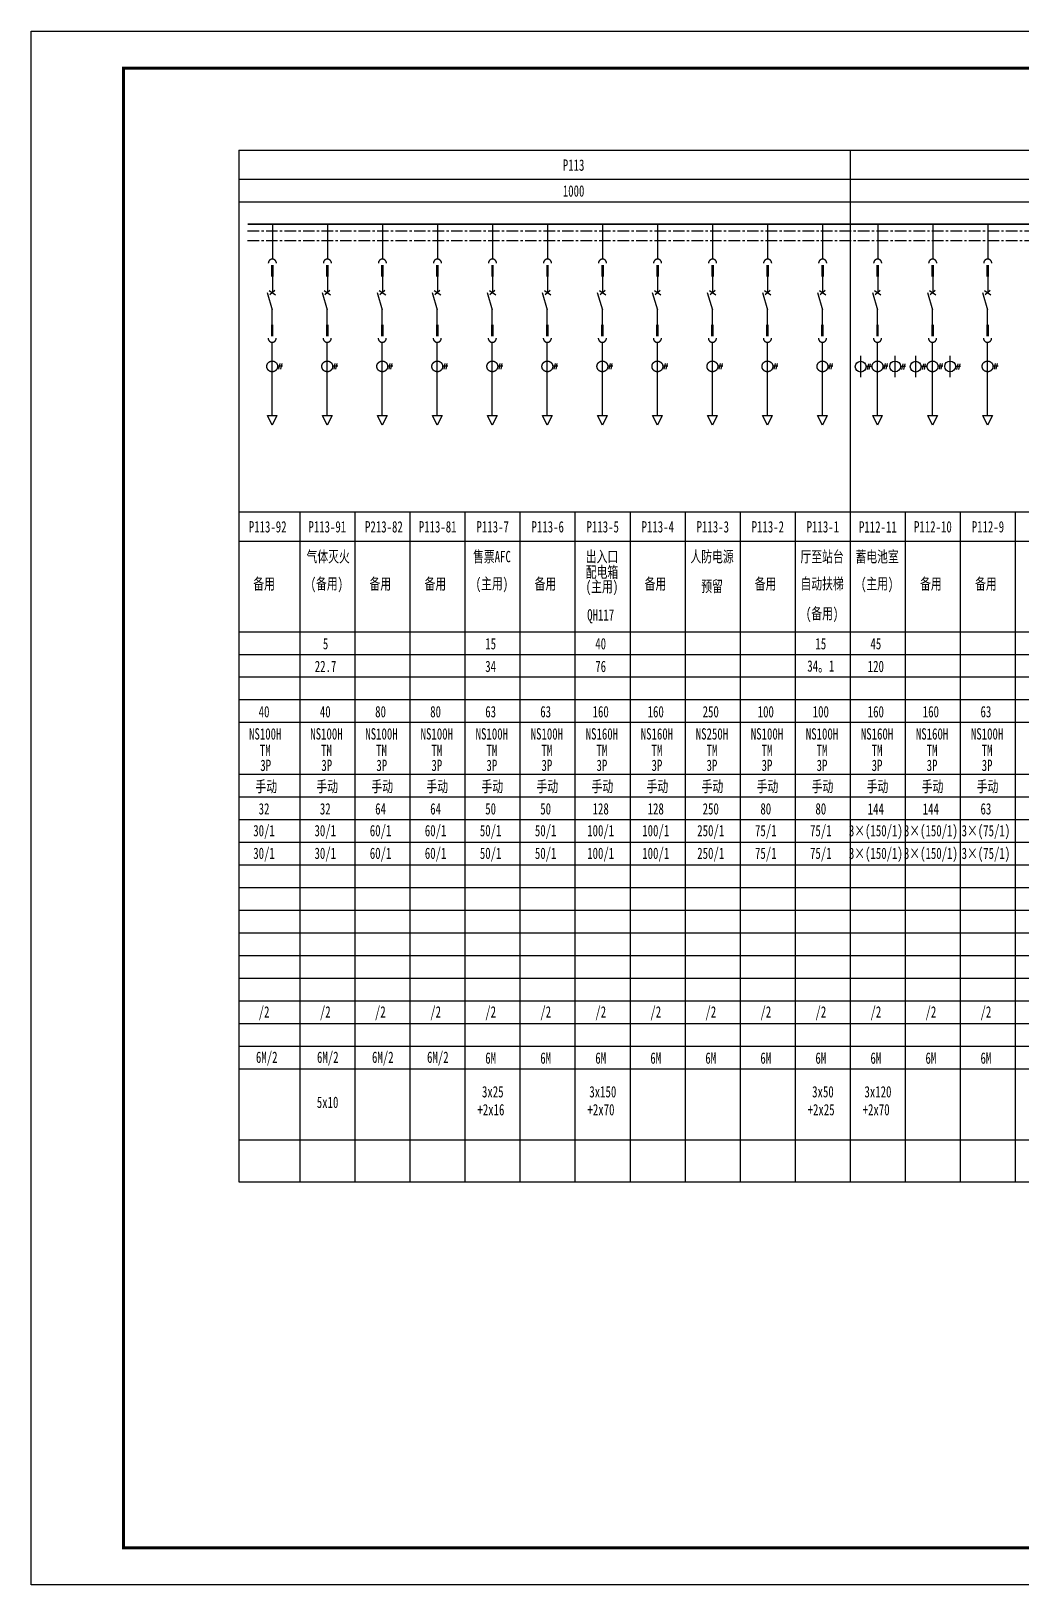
# Model space of a CAD drawing. Extents: x 638975 to 671725, y -185859 to -160817.
# Drawn here: x 638975 to 649678, y -185859 to -169059 of the extents above; entities that cross this region are included whole.
import ezdxf
from ezdxf.enums import TextEntityAlignment as Align

# ---------------------------------------------------------------- set-up
doc = ezdxf.new("R2010")
doc.units = 0
doc.header["$LTSCALE"] = 100
doc.header["$MEASUREMENT"] = 0
doc.linetypes.add('ACAD_ISO03W100', pattern=[30, 12, -18])
doc.linetypes.add('CENTER', pattern=[2, 1.25, -0.25, 0.25, -0.25])
doc.layers.get('0').update_dxf_attribs({"color": 3, "linetype": 'CONTINUOUS'})
for name, color, linetype in [('01', 7, 'CONTINUOUS'), ('02', 1, 'CONTINUOUS'), ('1', 7, 'ACAD_ISO03W100'), ('11', 1, 'CONTINUOUS'), ('图框', 4, 'CONTINUOUS')]:
    doc.layers.add(name, color=color, linetype=linetype)
doc.styles.add('WEN', font='', dxfattribs={"width": 0.7})
doc.styles.get('WEN').set_extended_font_data('SimSun')

msp = doc.modelspace()

# ---------------------------------------------------------------- linework, layer by layer
at = {"const_width": 18.3, "elevation": -732}
msp.add_lwpolyline([(641316, -171146), (657104, -171146)], dxfattribs=at)
at = {"layer": '01'}
for p, q in [((641221, -170347), (641221, -181503)), ((641221, -170347), (660563, -170347)), ((647831, -170347), (647831, -181503)), ((641221, -181503), (660563, -181503))]:
    msp.add_line(p, q, dxfattribs=at)
at = {"layer": '01', "color": 3, "linetype": 'CENTER'}
for p, q in [((641316, -171219), (658690, -171219)), ((641316, -171324), (658690, -171324))]:
    msp.add_line(p, q, dxfattribs=at)
at = {"layer": '02'}
for p, q in [((641221, -170662), (660563, -170662)), ((641221, -170907), (660563, -170907)), ((647946, -172801, -1796), (647946, -172570, -1796)), ((648057, -172687, -1796), (648003, -172687, -1796)), ((648028, -172657, -1796), (648015, -172717, -1796)), ((648048, -172657, -1796), (648035, -172717, -1796)), ((648319, -172802, -1796), (648319, -172571, -1796)), ((648430, -172687, -1796), (648375, -172687, -1796)), ((648400, -172658, -1796), (648387, -172717, -1796)), ((648421, -172658, -1796), (648408, -172717, -1796)), ((648541, -172801, -1796), (648541, -172570, -1796)), ((648652, -172687, -1796), (648598, -172687, -1796)), ((648623, -172657, -1796), (648610, -172717, -1796)), ((648643, -172657, -1796), (648630, -172717, -1796)), ((648914, -172802, -1796), (648914, -172571, -1796)), ((649025, -172687, -1796), (648970, -172687, -1796)), ((648995, -172658, -1796), (648982, -172717, -1796)), ((649016, -172658, -1796), (649003, -172717, -1796)), ((641221, -174258), (660563, -174258)), ((641881, -174258), (641881, -181503)), ((642476, -174258), (642476, -181503)), ((643071, -174258), (643071, -181503)), ((643666, -174258), (643666, -181503)), ((644261, -174258), (644261, -181503)), ((644856, -174258), (644856, -181503)), ((645451, -174258), (645451, -181503)), ((646046, -174258), (646046, -181503)), ((646641, -174258), (646641, -181503)), ((647236, -174258), (647236, -181503)), ((648426, -174258), (648426, -181503)), ((649021, -174258), (649021, -181503)), ((649616, -174258), (649616, -181503)), ((641221, -174573), (660563, -174573)), ((641221, -175553), (660563, -175553)), ((641221, -175798), (660563, -175798)), ((641221, -176043), (660563, -176043)), ((641221, -176288), (660563, -176288)), ((641221, -176533), (660021, -176533)), ((641221, -177093), (660021, -177093)), ((641221, -177338), (660021, -177338)), ((641221, -177583), (660388, -177583)), ((641221, -177828), (660388, -177828)), ((641221, -178073), (660388, -178073)), ((641221, -178318), (660388, -178318)), ((641221, -178563), (660388, -178563)), ((641221, -178808), (660388, -178808)), ((641221, -179053), (660388, -179053)), ((641221, -179298), (660388, -179298)), ((641221, -179543), (660388, -179543)), ((641221, -179788), (660388, -179788)), ((641221, -180033), (660563, -180033)), ((641221, -180278), (660563, -180278)), ((641221, -181048), (660563, -181048))]:
    msp.add_line(p, q, dxfattribs=at)
for centre in [(647945, -172688, -1796), (648317, -172685, -1796), (648540, -172688, -1796), (648912, -172685, -1796)]:
    msp.add_circle(centre, 58.2, dxfattribs=at)
at = {"layer": '1'}
for p, q in [((641584, -171153, -898), (641584, -171525, -898)), ((642179, -171153, -898), (642179, -171525, -898)), ((642774, -171153, -898), (642774, -171525, -898)), ((643369, -171153, -898), (643369, -171525, -898)), ((643964, -171153, -898), (643964, -171525, -898)), ((644559, -171153, -898), (644559, -171525, -898)), ((645154, -171153, -898), (645154, -171525, -898)), ((645749, -171153, -898), (645749, -171525, -898)), ((646344, -171153, -898), (646344, -171525, -898)), ((646939, -171153, -898), (646939, -171525, -898)), ((647534, -171153, -898), (647534, -171525, -898)), ((648129, -171153, -898), (648129, -171525, -898)), ((648724, -171153, -898), (648724, -171525, -898)), ((649319, -171153, -898), (649319, -171525, -898)), ((641584, -171590, -898), (641584, -171700, -898)), ((641584, -171641, -898), (641584, -171888, -898)), ((641584, -171641, -898), (641584, -171888, -898)), ((642179, -171590, -898), (642179, -171700, -898)), ((642179, -171641, -898), (642179, -171888, -898)), ((642179, -171641, -898), (642179, -171888, -898)), ((642774, -171590, -898), (642774, -171700, -898)), ((642774, -171641, -898), (642774, -171888, -898)), ((642774, -171641, -898), (642774, -171888, -898)), ((643369, -171590, -898), (643369, -171700, -898)), ((643369, -171641, -898), (643369, -171888, -898)), ((643369, -171641, -898), (643369, -171888, -898)), ((643964, -171590, -898), (643964, -171700, -898)), ((643964, -171641, -898), (643964, -171888, -898)), ((643964, -171641, -898), (643964, -171888, -898)), ((644559, -171590, -898), (644559, -171700, -898)), ((644559, -171641, -898), (644559, -171888, -898)), ((644559, -171641, -898), (644559, -171888, -898)), ((645154, -171590, -898), (645154, -171700, -898)), ((645154, -171641, -898), (645154, -171888, -898)), ((645154, -171641, -898), (645154, -171888, -898)), ((645749, -171590, -898), (645749, -171700, -898)), ((645749, -171641, -898), (645749, -171888, -898)), ((645749, -171641, -898), (645749, -171888, -898)), ((646344, -171590, -898), (646344, -171700, -898)), ((646344, -171641, -898), (646344, -171888, -898)), ((646344, -171641, -898), (646344, -171888, -898)), ((646939, -171590, -898), (646939, -171700, -898)), ((646939, -171641, -898), (646939, -171888, -898)), ((646939, -171641, -898), (646939, -171888, -898)), ((647534, -171590, -898), (647534, -171700, -898)), ((647534, -171641, -898), (647534, -171888, -898)), ((647534, -171641, -898), (647534, -171888, -898)), ((648129, -171590, -898), (648129, -171700, -898)), ((648129, -171641, -898), (648129, -171888, -898)), ((648129, -171641, -898), (648129, -171888, -898)), ((648724, -171590, -898), (648724, -171700, -898)), ((648724, -171641, -898), (648724, -171888, -898)), ((648724, -171641, -898), (648724, -171888, -898)), ((649319, -171590, -898), (649319, -171700, -898)), ((649319, -171641, -898), (649319, -171888, -898)), ((649319, -171641, -898), (649319, -171888, -898)), ((641527, -171887, -898), (641582, -172073, -898)), ((641550, -171865, -898), (641619, -171912, -898)), ((641611, -171865, -898), (641557, -171912, -898)), ((642122, -171887, -898), (642177, -172073, -898)), ((642145, -171865, -898), (642214, -171912, -898)), ((642206, -171865, -898), (642152, -171912, -898)), ((642717, -171887, -898), (642772, -172073, -898)), ((642740, -171865, -898), (642809, -171912, -898)), ((642801, -171865, -898), (642747, -171912, -898)), ((643312, -171887, -898), (643367, -172073, -898)), ((643335, -171865, -898), (643404, -171912, -898)), ((643396, -171865, -898), (643342, -171912, -898)), ((643907, -171887, -898), (643962, -172073, -898)), ((643930, -171865, -898), (643999, -171912, -898)), ((643991, -171865, -898), (643937, -171912, -898)), ((644502, -171887, -898), (644557, -172073, -898)), ((644525, -171865, -898), (644594, -171912, -898)), ((644586, -171865, -898), (644532, -171912, -898)), ((645097, -171887, -898), (645152, -172073, -898)), ((645120, -171865, -898), (645189, -171912, -898)), ((645181, -171865, -898), (645127, -171912, -898)), ((645692, -171887, -898), (645747, -172073, -898)), ((645715, -171865, -898), (645784, -171912, -898)), ((645776, -171865, -898), (645722, -171912, -898)), ((646287, -171887, -898), (646342, -172073, -898)), ((646310, -171865, -898), (646379, -171912, -898)), ((646371, -171865, -898), (646317, -171912, -898)), ((646882, -171887, -898), (646937, -172073, -898)), ((646905, -171865, -898), (646974, -171912, -898)), ((646966, -171865, -898), (646912, -171912, -898)), ((647477, -171887, -898), (647532, -172073, -898)), ((647500, -171865, -898), (647569, -171912, -898)), ((647561, -171865, -898), (647507, -171912, -898)), ((648072, -171887, -898), (648127, -172073, -898)), ((648095, -171865, -898), (648164, -171912, -898)), ((648156, -171865, -898), (648102, -171912, -898)), ((648667, -171887, -898), (648722, -172073, -898)), ((648690, -171865, -898), (648759, -171912, -898)), ((648751, -171865, -898), (648697, -171912, -898)), ((649262, -171887, -898), (649317, -172073, -898)), ((649285, -171865, -898), (649354, -171912, -898)), ((649346, -171865, -898), (649292, -171912, -898)), ((641582, -172337, -898), (641582, -172073, -898)), ((642177, -172337, -898), (642177, -172073, -898)), ((642772, -172337, -898), (642772, -172073, -898)), ((643367, -172337, -898), (643367, -172073, -898)), ((643962, -172337, -898), (643962, -172073, -898)), ((644557, -172337, -898), (644557, -172073, -898)), ((645152, -172337, -898), (645152, -172073, -898)), ((645747, -172337, -898), (645747, -172073, -898)), ((646342, -172337, -898), (646342, -172073, -898)), ((646937, -172337, -898), (646937, -172073, -898)), ((647532, -172337, -898), (647532, -172073, -898)), ((648127, -172337, -898), (648127, -172073, -898)), ((648722, -172337, -898), (648722, -172073, -898)), ((649317, -172337, -898), (649317, -172073, -898)), ((641582, -172358, -898), (641582, -172249, -898)), ((642177, -172358, -898), (642177, -172249, -898)), ((642772, -172358, -898), (642772, -172249, -898)), ((643367, -172358, -898), (643367, -172249, -898)), ((643962, -172358, -898), (643962, -172249, -898)), ((644557, -172358, -898), (644557, -172249, -898)), ((645152, -172358, -898), (645152, -172249, -898)), ((645747, -172358, -898), (645747, -172249, -898)), ((646342, -172358, -898), (646342, -172249, -898)), ((646937, -172358, -898), (646937, -172249, -898)), ((647532, -172358, -898), (647532, -172249, -898)), ((648127, -172358, -898), (648127, -172249, -898)), ((648722, -172358, -898), (648722, -172249, -898)), ((649317, -172358, -898), (649317, -172249, -898)), ((641582, -173214, -898), (641582, -172424, -898)), ((642177, -173214, -898), (642177, -172424, -898)), ((642772, -173214, -898), (642772, -172424, -898)), ((643367, -173214, -898), (643367, -172424, -898)), ((643962, -173214, -898), (643962, -172424, -898)), ((644557, -173214, -898), (644557, -172424, -898)), ((645152, -173214, -898), (645152, -172424, -898)), ((645747, -173214, -898), (645747, -172424, -898)), ((646342, -173214, -898), (646342, -172424, -898)), ((646937, -173214, -898), (646937, -172424, -898)), ((647532, -173214, -898), (647532, -172424, -898)), ((648127, -173214, -898), (648127, -172424, -898)), ((648722, -173214, -898), (648722, -172424, -898)), ((649317, -173214, -898), (649317, -172424, -898)), ((641695, -172684, -898), (641640, -172684, -898)), ((641665, -172654, -898), (641652, -172714, -898)), ((641686, -172654, -898), (641673, -172714, -898)), ((642290, -172684, -898), (642235, -172684, -898)), ((642260, -172654, -898), (642247, -172714, -898)), ((642281, -172654, -898), (642268, -172714, -898)), ((642885, -172684, -898), (642830, -172684, -898)), ((642855, -172654, -898), (642842, -172714, -898)), ((642876, -172654, -898), (642863, -172714, -898)), ((643480, -172684, -898), (643425, -172684, -898)), ((643450, -172654, -898), (643437, -172714, -898)), ((643471, -172654, -898), (643458, -172714, -898)), ((644075, -172684, -898), (644020, -172684, -898)), ((644045, -172654, -898), (644032, -172714, -898)), ((644066, -172654, -898), (644053, -172714, -898)), ((644670, -172684, -898), (644615, -172684, -898)), ((644640, -172654, -898), (644627, -172714, -898)), ((644661, -172654, -898), (644648, -172714, -898)), ((645265, -172684, -898), (645210, -172684, -898)), ((645235, -172654, -898), (645222, -172714, -898)), ((645256, -172654, -898), (645243, -172714, -898)), ((645860, -172684, -898), (645805, -172684, -898)), ((645830, -172654, -898), (645817, -172714, -898)), ((645851, -172654, -898), (645838, -172714, -898)), ((646455, -172684, -898), (646400, -172684, -898)), ((646425, -172654, -898), (646412, -172714, -898)), ((646446, -172654, -898), (646433, -172714, -898)), ((647050, -172684, -898), (646995, -172684, -898)), ((647020, -172654, -898), (647007, -172714, -898)), ((647041, -172654, -898), (647028, -172714, -898)), ((647645, -172684, -898), (647590, -172684, -898)), ((647615, -172654, -898), (647602, -172714, -898)), ((647636, -172654, -898), (647623, -172714, -898)), ((648240, -172684, -898), (648185, -172684, -898)), ((648210, -172654, -898), (648197, -172714, -898)), ((648231, -172654, -898), (648218, -172714, -898)), ((648835, -172684, -898), (648780, -172684, -898)), ((648805, -172654, -898), (648792, -172714, -898)), ((648826, -172654, -898), (648813, -172714, -898)), ((649430, -172684, -898), (649375, -172684, -898)), ((649400, -172654, -898), (649387, -172714, -898)), ((649421, -172654, -898), (649408, -172714, -898)), ((641582, -173319, -898), (641530, -173214, -898)), ((641530, -173214, -898), (641634, -173214, -898)), ((641634, -173214, -898), (641582, -173319, -898)), ((642125, -173214, -898), (642229, -173214, -898)), ((642177, -173319, -898), (642125, -173214, -898)), ((642229, -173214, -898), (642177, -173319, -898)), ((642720, -173214, -898), (642824, -173214, -898)), ((642772, -173319, -898), (642720, -173214, -898)), ((642824, -173214, -898), (642772, -173319, -898)), ((643315, -173214, -898), (643419, -173214, -898)), ((643367, -173319, -898), (643315, -173214, -898)), ((643419, -173214, -898), (643367, -173319, -898)), ((643910, -173214, -898), (644014, -173214, -898)), ((643962, -173319, -898), (643910, -173214, -898)), ((644014, -173214, -898), (643962, -173319, -898)), ((644505, -173214, -898), (644609, -173214, -898)), ((644557, -173319, -898), (644505, -173214, -898)), ((644609, -173214, -898), (644557, -173319, -898)), ((645100, -173214, -898), (645204, -173214, -898)), ((645152, -173319, -898), (645100, -173214, -898)), ((645204, -173214, -898), (645152, -173319, -898)), ((645695, -173214, -898), (645799, -173214, -898)), ((645747, -173319, -898), (645695, -173214, -898)), ((645799, -173214, -898), (645747, -173319, -898)), ((646290, -173214, -898), (646394, -173214, -898)), ((646342, -173319, -898), (646290, -173214, -898)), ((646394, -173214, -898), (646342, -173319, -898)), ((646885, -173214, -898), (646989, -173214, -898)), ((646937, -173319, -898), (646885, -173214, -898)), ((646989, -173214, -898), (646937, -173319, -898)), ((647480, -173214, -898), (647584, -173214, -898)), ((647532, -173319, -898), (647480, -173214, -898)), ((647584, -173214, -898), (647532, -173319, -898)), ((648127, -173319, -898), (648075, -173214, -898)), ((648075, -173214, -898), (648179, -173214, -898)), ((648179, -173214, -898), (648127, -173319, -898)), ((648722, -173319, -898), (648670, -173214, -898)), ((648670, -173214, -898), (648774, -173214, -898)), ((648774, -173214, -898), (648722, -173319, -898)), ((649317, -173319, -898), (649265, -173214, -898)), ((649265, -173214, -898), (649369, -173214, -898)), ((649369, -173214, -898), (649317, -173319, -898))]:
    msp.add_line(p, q, dxfattribs=at)
at = {"layer": '1', "const_width": 28.3, "elevation": -898}
for points in [[(641584, -171590), (641584, -171716)], [(642179, -171590), (642179, -171716)], [(642774, -171590), (642774, -171716)], [(643369, -171590), (643369, -171716)], [(643964, -171590), (643964, -171716)], [(644559, -171590), (644559, -171716)], [(645154, -171590), (645154, -171716)], [(645749, -171590), (645749, -171716)], [(646344, -171590), (646344, -171716)], [(646939, -171590), (646939, -171716)], [(647534, -171590), (647534, -171716)], [(648129, -171590), (648129, -171716)], [(648724, -171590), (648724, -171716)], [(649319, -171590), (649319, -171716)], [(641582, -172232), (641582, -172358)], [(642177, -172232), (642177, -172358)], [(642772, -172232), (642772, -172358)], [(643367, -172232), (643367, -172358)], [(643962, -172232), (643962, -172358)], [(644557, -172232), (644557, -172358)], [(645152, -172232), (645152, -172358)], [(645747, -172232), (645747, -172358)], [(646342, -172232), (646342, -172358)], [(646937, -172232), (646937, -172358)], [(647532, -172232), (647532, -172358)], [(648127, -172232), (648127, -172358)], [(648722, -172232), (648722, -172358)], [(649317, -172232), (649317, -172358)]]:
    msp.add_lwpolyline(points, dxfattribs=at)
at = {"layer": '1'}
for centre in [(641582, -172685, -898), (642177, -172685, -898), (642772, -172685, -898), (643367, -172685, -898), (643962, -172685, -898), (644557, -172685, -898), (645152, -172685, -898), (645747, -172685, -898), (646342, -172685, -898), (646937, -172685, -898), (647532, -172685, -898), (648127, -172685, -898), (648722, -172685, -898), (649317, -172685, -898)]:
    msp.add_circle(centre, 58.2, dxfattribs=at)
for centre, start, end in [((641584, -171569, -898), 0, 180), ((642179, -171569, -898), 0, 180), ((642774, -171569, -898), 0, 180), ((643369, -171569, -898), 0, 180), ((643964, -171569, -898), 0, 180), ((644559, -171569, -898), 0, 180), ((645154, -171569, -898), 0, 180), ((645749, -171569, -898), 0, 180), ((646344, -171569, -898), 0, 180), ((646939, -171569, -898), 0, 180), ((647534, -171569, -898), 0, 180), ((648129, -171569, -898), 0, 180), ((648724, -171569, -898), 0, 180), ((649319, -171569, -898), 0, 180), ((641582, -172380, -898), 180, 0), ((642177, -172380, -898), 180, 0), ((642772, -172380, -898), 180, 0), ((643367, -172380, -898), 180, 0), ((643962, -172380, -898), 180, 0), ((644557, -172380, -898), 180, 0), ((645152, -172380, -898), 180, 0), ((645747, -172380, -898), 180, 0), ((646342, -172380, -898), 180, 0), ((646937, -172380, -898), 180, 0), ((647532, -172380, -898), 180, 0), ((648127, -172380, -898), 180, 0), ((648722, -172380, -898), 180, 0), ((649317, -172380, -898), 180, 0)]:
    msp.add_arc(centre, 43.8, start, end, dxfattribs=at)
at = {"layer": '图框'}
msp.add_lwpolyline([(638975, -169059), (662735, -169059), (662735, -185859), (638975, -185859)], close=True, dxfattribs=at)
at = {"layer": '图框', "const_width": 32}
msp.add_lwpolyline([(639975, -169459), (662335, -169459), (662335, -185459), (639975, -185459)], close=True, dxfattribs=at)

# ---------------------------------------------------------------- texts
at = {"layer": '11', "style": 'WEN', "width": 0.7}
for s, height, p in [('P113', 122.5, (644841, -170509)), ('1000', 122.5, (644841, -170789)), ('P113-92', 122.5, (641533, -174420)), ('P113-91', 122.5, (642178, -174420)), ('P213-82', 122.5, (642790, -174420)), ('P113-81', 122.5, (643371, -174420)), ('P113-7', 122.5, (643966, -174420)), ('P113-6', 122.5, (644561, -174420)), ('P113-5', 122.5, (645156, -174420)), ('P113-4', 122.5, (645751, -174420)), ('P113-3', 122.5, (646346, -174420)), ('P113-2', 122.5, (646941, -174420)), ('P113-1', 122.5, (647536, -174420)), ('P112-11', 122.5, (648131, -174420)), ('P112-10', 122.5, (648726, -174420)), ('P112-9', 122.5, (649321, -174420)), ('气体灭火', 122.5, (642187, -174739)), ('售票AFC', 122.5, (643958, -174739)), ('出入口', 122.5, (645148, -174739)), ('人防电源', 122.5, (646338, -174739)), ('厅至站台', 122.5, (647528, -174739)), ('蓄电池室', 122.5, (648123, -174739)), ('配电箱', 122.5, (645148, -174906)), ('备用', 122.5, (641494, -175033)), ('(备用)', 122.5, (642173, -175041)), ('备用', 122.5, (642751, -175033)), ('备用', 122.5, (643346, -175033)), ('(主用)', 122.5, (643958, -175041)), ('备用', 122.5, (644536, -175033)), ('(主用)', 122.5, (645148, -175073)), ('备用', 122.5, (645726, -175033)), ('预留', 122.5, (646338, -175060)), ('备用', 122.5, (646916, -175033)), ('自动扶梯', 122.5, (647528, -175032)), ('(主用)', 122.5, (648123, -175041)), ('备用', 122.5, (648704, -175033)), ('备用', 122.5, (649299, -175033)), ('QH117', 122.5, (645134, -175386)), ('(备用)', 122.5, (647528, -175363)), ('5', 122, (642159, -175684)), ('15', 122.5, (643944, -175684)), ('40', 122.5, (645134, -175684)), ('15', 122.5, (647514, -175684)), ('45', 122.5, (648109, -175684)), ('22.7', 122.5, (642159, -175929)), ('34', 122.5, (643944, -175929)), ('76', 122.5, (645134, -175929)), ('34。1', 122.5, (647514, -175929)), ('120', 122.5, (648109, -175929)), ('40', 122.5, (641494, -176419)), ('40', 122.5, (642156, -176419)), ('80', 122.5, (642754, -176419)), ('80', 122.5, (643349, -176419)), ('63', 122.5, (643944, -176419)), ('63', 122.5, (644539, -176419)), ('160', 122.5, (645134, -176419)), ('160', 122.5, (645729, -176419)), ('250', 122.5, (646324, -176419)), ('100', 122.5, (646919, -176419)), ('100', 122.5, (647514, -176419)), ('160', 122.5, (648109, -176419)), ('160', 122.5, (648704, -176419)), ('63', 122.5, (649299, -176419)), ('NS100H', 122.5, (641507, -176658)), ('NS100H', 122.5, (642169, -176658)), ('NS100H', 122.5, (642764, -176658)), ('NS100H', 122.5, (643362, -176658)), ('NS100H', 122.5, (643957, -176658)), ('NS100H', 122.5, (644552, -176658)), ('NS160H', 122.5, (645147, -176658)), ('NS160H', 122.5, (645742, -176658)), ('NS250H', 122.5, (646337, -176658)), ('NS100H', 122.5, (646932, -176658)), ('NS100H', 122.5, (647527, -176658)), ('NS160H', 122.5, (648122, -176658)), ('NS160H', 122.5, (648717, -176658)), ('NS100H', 122.5, (649312, -176658)), ('TM', 122.5, (641507, -176836)), ('TM', 122.5, (642169, -176836)), ('TM', 122.5, (642764, -176836)), ('TM', 122.5, (643362, -176836)), ('TM', 122.5, (643957, -176836)), ('TM', 122.5, (644552, -176836)), ('TM', 122.5, (645147, -176836)), ('TM', 122.5, (645742, -176836)), ('TM', 122.5, (646337, -176836)), ('TM', 122.5, (646932, -176836)), ('TM', 122.5, (647527, -176836)), ('TM', 122.5, (648122, -176836)), ('TM', 122.5, (648717, -176836)), ('TM', 122.5, (649312, -176836)), ('3P', 122.5, (641512, -176999)), ('3P', 122.5, (642172, -176999)), ('3P', 122.5, (642767, -176999)), ('3P', 122.5, (643362, -176999)), ('3P', 122.5, (643957, -176999)), ('3P', 122.5, (644552, -176999)), ('3P', 122.5, (645147, -176999)), ('3P', 122.5, (645742, -176999)), ('3P', 122.5, (646337, -176999)), ('3P', 122.5, (646932, -176999)), ('3P', 122.5, (647527, -176999)), ('3P', 122.5, (648122, -176999)), ('3P', 122.5, (648717, -176999)), ('3P', 122.5, (649312, -176999)), ('手动', 122.5, (641518, -177224)), ('手动', 122.5, (642177, -177224)), ('手动', 122.5, (642772, -177224)), ('手动', 122.5, (643367, -177224)), ('手动', 122.5, (643962, -177224)), ('手动', 122.5, (644557, -177224)), ('手动', 122.5, (645152, -177224)), ('手动', 122.5, (645747, -177224)), ('手动', 122.5, (646342, -177224)), ('手动', 122.5, (646937, -177224)), ('手动', 122.5, (647532, -177224)), ('手动', 122.5, (648127, -177224)), ('手动', 122.5, (648722, -177224)), ('手动', 122.5, (649317, -177224)), ('32', 122.5, (641494, -177469)), ('32', 122.5, (642156, -177469)), ('64', 122.5, (642754, -177469)), ('64', 122.5, (643349, -177469)), ('50', 122.5, (643944, -177469)), ('50', 122.5, (644539, -177469)), ('128', 122.5, (645134, -177469)), ('128', 122.5, (645729, -177469)), ('250', 122.5, (646324, -177469)), ('80', 122.5, (646919, -177469)), ('80', 122.5, (647514, -177469)), ('144', 122.5, (648109, -177469)), ('144', 122.5, (648704, -177469)), ('63', 122.5, (649299, -177469)), ('30/1', 122.5, (641494, -177714)), ('30/1', 122.5, (642156, -177714)), ('60/1', 122.5, (642754, -177714)), ('60/1', 122.5, (643349, -177714)), ('50/1', 122.5, (643944, -177714)), ('50/1', 122.5, (644539, -177714)), ('100/1', 122.5, (645134, -177714)), ('100/1', 122.5, (645729, -177714)), ('250/1', 122.5, (646324, -177714)), ('75/1', 122.5, (646919, -177714)), ('75/1', 122.5, (647514, -177714)), ('3×(150/1)', 122.5, (648109, -177714)), ('3×(150/1)', 122.5, (648704, -177714)), ('3×(75/1)', 122.5, (649299, -177714)), ('30/1', 122.5, (641494, -177959)), ('30/1', 122.5, (642156, -177959)), ('60/1', 122.5, (642754, -177959)), ('60/1', 122.5, (643349, -177959)), ('50/1', 122.5, (643944, -177959)), ('50/1', 122.5, (644539, -177959)), ('100/1', 122.5, (645134, -177959)), ('100/1', 122.5, (645729, -177959)), ('250/1', 122.5, (646324, -177959)), ('75/1', 122.5, (646919, -177959)), ('75/1', 122.5, (647514, -177959)), ('3×(150/1)', 122.5, (648109, -177959)), ('3×(150/1)', 122.5, (648704, -177959)), ('3×(75/1)', 122.5, (649299, -177959)), ('/2', 122.5, (641494, -179674)), ('/2', 122.5, (642156, -179674)), ('/2', 122.5, (642751, -179674)), ('/2', 122.5, (643349, -179674)), ('/2', 122.5, (643944, -179674)), ('/2', 122.5, (644539, -179674)), ('/2', 122.5, (645134, -179674)), ('/2', 122.5, (645729, -179674)), ('/2', 122.5, (646324, -179674)), ('/2', 122.5, (646919, -179674)), ('/2', 122.5, (647514, -179674)), ('/2', 122.5, (648109, -179674)), ('/2', 122.5, (648704, -179674)), ('/2', 122.5, (649299, -179674)), ('6M/2', 122.5, (641523, -180164)), ('6M/2', 122.5, (642183, -180164)), ('6M/2', 122.5, (642778, -180164)), ('6M/2', 122.5, (643373, -180164)), ('6M', 122.5, (643944, -180164)), ('6M', 122.5, (644539, -180164)), ('6M', 122.5, (645134, -180164)), ('6M', 122.5, (645729, -180164)), ('6M', 122.5, (646324, -180164)), ('6M', 122.5, (646919, -180164)), ('6M', 122.5, (647514, -180164)), ('6M', 122.5, (648109, -180164)), ('6M', 122.5, (648704, -180164)), ('6M', 122.5, (649299, -180164)), ('5x10', 122.5, (642181, -180642)), ('3x25', 122.5, (643967, -180528)), ('3x150', 122.5, (645157, -180528)), ('3x50', 122.5, (647537, -180528)), ('3x120', 122.5, (648132, -180528)), ('+2x16', 122.5, (643947, -180722)), ('+2x70', 122.5, (645137, -180722)), ('+2x25', 122.5, (647517, -180722)), ('+2x70', 122.5, (648112, -180722))]:
    msp.add_text(s, height=height, dxfattribs=at).set_placement(p, align=Align.MIDDLE)

doc.saveas('drawing.dxf')
